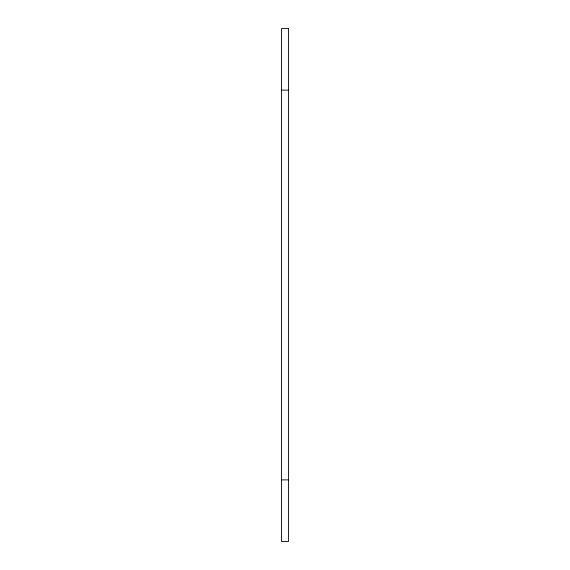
<?xml version="1.0" encoding="UTF-8"?>
<svg xmlns="http://www.w3.org/2000/svg" width="570" height="570" viewBox="0 0 570 570"><rect width="100%" height="100%" fill="white"/><g stroke="black" fill="none" stroke-linecap="round" stroke-linejoin="round"><path stroke-width="0.85" d="M281.559 90.117L288.441 90.117M281.559 479.883L288.441 479.883M288.441 28.5L281.559 28.5L281.559 541.5L288.441 541.5L288.441 28.5"/></g></svg>
